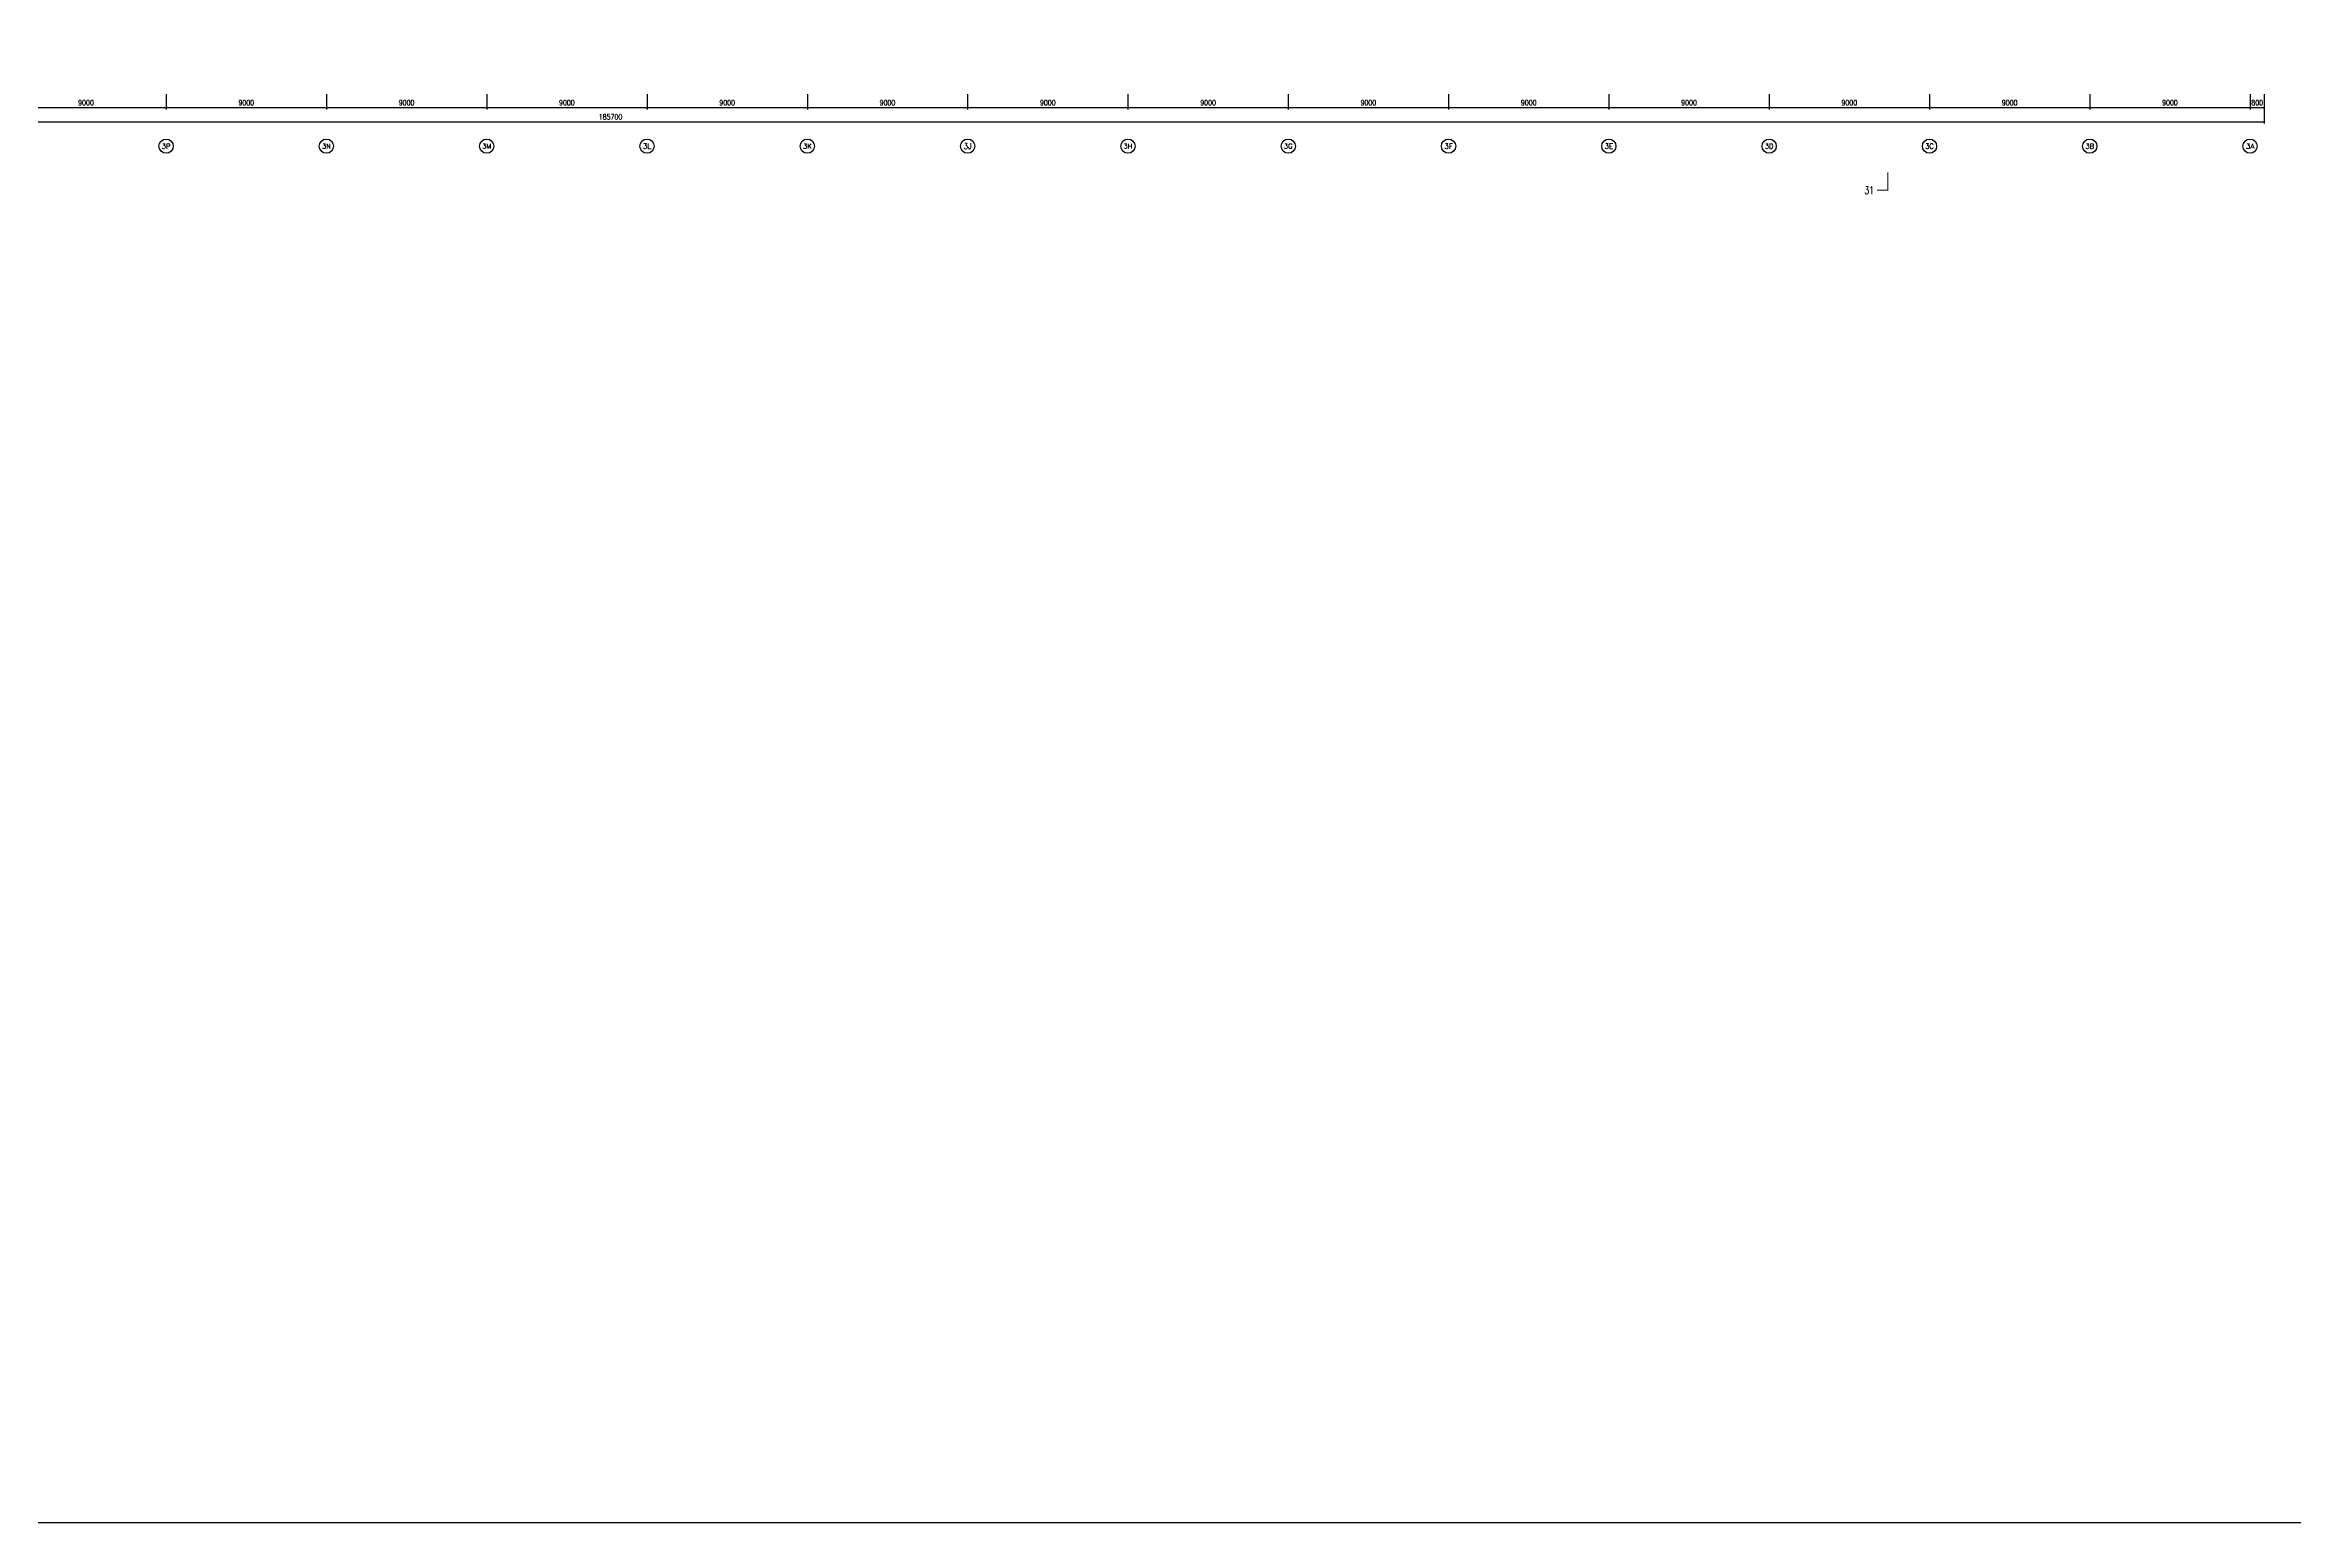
# Model space of a CAD drawing. Extents: x -474411 to 577939, y 0 to 1014176.
# Drawn here: x -252654 to -126332, y 463160 to 546101 of the extents above; entities that cross this region are included whole.
import ezdxf
from ezdxf.enums import TextEntityAlignment as Align

# ---------------------------------------------------------------- set-up
doc = ezdxf.new("R2010")
doc.units = 0
doc.header["$LTSCALE"] = 1000
doc.header["$MEASUREMENT"] = 0
doc.layers.get('Defpoints').update_dxf_attribs({"color": 210})
for name, color, linetype in [('A-AXIS-D', 1, 'Continuous'), ('A-云线（根据审图意见修改）', 4, 'Continuous'), ('DIM_SYMB', 3, 'Continuous'), ('PUB_TEXT', 7, 'Continuous')]:
    doc.layers.add(name, color=color, linetype=linetype)
doc.styles.add('_TCH_AXIS', font='COMPLEX', dxfattribs={"bigfont": 'GBCBIG'})
doc.styles.add('_TCH_DIM_T3', font='SIMPLEX', dxfattribs={"width": 0.705882, "bigfont": 'GBCBIG'})
doc.styles.add('_TCH_LABEL', font='COMPLEX', dxfattribs={"bigfont": 'GBCBIG'})
doc.dimstyles.new('_TCH_ARCH&&100', dxfattribs={"dimtxt": 297.5, "dimasz": 100, "dimexe": 100, "dimexo": 100, "dimgap": 126.25, "dimtad": 1, "dimdec": 0, "dimzin": 0, "dimdsep": 46, "dimtxsty": '_TCH_DIM_T3', "dimblk": 'ARCHTICK', "dimcen": 0.09, "dimclrt": 7, "dimazin": 2, "dimtfac": 1, "dimtdec": 0, "dimtix": 1, "dimtmove": 2, "dimatfit": 3, "dimfxl": 0, "dimtolj": 1, "dimtzin": 0, "dimarcsym": 0})

# ---------------------------------------------------------------- blocks, each defined once
blk = doc.blocks.new('_ArchTick')
at = {"color": 0, "linetype": 'ByBlock', "const_width": 0.4}
blk.add_lwpolyline([(-0.5, -0.5), (0.5, 0.5)], dxfattribs=at)
blk = doc.blocks.new('*D478')
at = {"layer": 'A-AXIS-D', "color": 0, "lineweight": -2}
for p, q in [((-254854, 543350), (-254854, 542492)), ((-245854, 543350), (-245854, 542492)), ((-254854, 542592), (-245854, 542592))]:
    blk.add_line(p, q, dxfattribs=at)
at = {"layer": 'Defpoints', "color": 0}
for p in [(-254854, 543450), (-245854, 543450), (-245854, 542592)]:
    blk.add_point(p, dxfattribs=at)
at = {"layer": 'A-AXIS-D', "color": 0, "lineweight": -2, "xscale": 100, "yscale": 100, "zscale": 100, "rotation": 180}
blk.add_blockref('_ArchTick', (-254854, 542592), dxfattribs=at)
at = {"layer": 'A-AXIS-D', "color": 0, "lineweight": -2, "xscale": 100, "yscale": 100, "zscale": 100}
blk.add_blockref('_ArchTick', (-245854, 542592), dxfattribs=at)
at = {"layer": 'A-AXIS-D', "color": 7, "insert": (-250354, 542867), "char_height": 297.5, "attachment_point": 5, "style": '_TCH_DIM_T3'}
blk.add_mtext('\\A1;9000', dxfattribs=at)
blk = doc.blocks.new('*D479')
at = {"layer": 'A-AXIS-D', "color": 0, "lineweight": -2}
for p, q in [((-245854, 543350), (-245854, 542492)), ((-236854, 543350), (-236854, 542492)), ((-245854, 542592), (-236854, 542592))]:
    blk.add_line(p, q, dxfattribs=at)
at = {"layer": 'Defpoints', "color": 0}
for p in [(-245854, 543450), (-236854, 543450), (-236854, 542592)]:
    blk.add_point(p, dxfattribs=at)
at = {"layer": 'A-AXIS-D', "color": 0, "lineweight": -2, "xscale": 100, "yscale": 100, "zscale": 100, "rotation": 180}
blk.add_blockref('_ArchTick', (-245854, 542592), dxfattribs=at)
at = {"layer": 'A-AXIS-D', "color": 0, "lineweight": -2, "xscale": 100, "yscale": 100, "zscale": 100}
blk.add_blockref('_ArchTick', (-236854, 542592), dxfattribs=at)
at = {"layer": 'A-AXIS-D', "color": 7, "insert": (-241354, 542867), "char_height": 297.5, "attachment_point": 5, "style": '_TCH_DIM_T3'}
blk.add_mtext('\\A1;9000', dxfattribs=at)
blk = doc.blocks.new('*D480')
at = {"layer": 'A-AXIS-D', "color": 0, "lineweight": -2}
for p, q in [((-236854, 543350), (-236854, 542492)), ((-227854, 543350), (-227854, 542492)), ((-236854, 542592), (-227854, 542592))]:
    blk.add_line(p, q, dxfattribs=at)
at = {"layer": 'Defpoints', "color": 0}
for p in [(-236854, 543450), (-227854, 543450), (-227854, 542592)]:
    blk.add_point(p, dxfattribs=at)
at = {"layer": 'A-AXIS-D', "color": 0, "lineweight": -2, "xscale": 100, "yscale": 100, "zscale": 100, "rotation": 180}
blk.add_blockref('_ArchTick', (-236854, 542592), dxfattribs=at)
at = {"layer": 'A-AXIS-D', "color": 0, "lineweight": -2, "xscale": 100, "yscale": 100, "zscale": 100}
blk.add_blockref('_ArchTick', (-227854, 542592), dxfattribs=at)
at = {"layer": 'A-AXIS-D', "color": 7, "insert": (-232354, 542867), "char_height": 297.5, "attachment_point": 5, "style": '_TCH_DIM_T3'}
blk.add_mtext('\\A1;9000', dxfattribs=at)
blk = doc.blocks.new('*D481')
at = {"layer": 'A-AXIS-D', "color": 0, "lineweight": -2}
for p, q in [((-227854, 543350), (-227854, 542492)), ((-218854, 543350), (-218854, 542492)), ((-227854, 542592), (-218854, 542592))]:
    blk.add_line(p, q, dxfattribs=at)
at = {"layer": 'Defpoints', "color": 0}
for p in [(-227854, 543450), (-218854, 543450), (-218854, 542592)]:
    blk.add_point(p, dxfattribs=at)
at = {"layer": 'A-AXIS-D', "color": 0, "lineweight": -2, "xscale": 100, "yscale": 100, "zscale": 100, "rotation": 180}
blk.add_blockref('_ArchTick', (-227854, 542592), dxfattribs=at)
at = {"layer": 'A-AXIS-D', "color": 0, "lineweight": -2, "xscale": 100, "yscale": 100, "zscale": 100}
blk.add_blockref('_ArchTick', (-218854, 542592), dxfattribs=at)
at = {"layer": 'A-AXIS-D', "color": 7, "insert": (-223354, 542867), "char_height": 297.5, "attachment_point": 5, "style": '_TCH_DIM_T3'}
blk.add_mtext('\\A1;9000', dxfattribs=at)
blk = doc.blocks.new('*D482')
at = {"layer": 'A-AXIS-D', "color": 0, "lineweight": -2}
for p, q in [((-218854, 543350), (-218854, 542492)), ((-209854, 543350), (-209854, 542492)), ((-218854, 542592), (-209854, 542592))]:
    blk.add_line(p, q, dxfattribs=at)
at = {"layer": 'Defpoints', "color": 0}
for p in [(-218854, 543450), (-209854, 543450), (-209854, 542592)]:
    blk.add_point(p, dxfattribs=at)
at = {"layer": 'A-AXIS-D', "color": 0, "lineweight": -2, "xscale": 100, "yscale": 100, "zscale": 100, "rotation": 180}
blk.add_blockref('_ArchTick', (-218854, 542592), dxfattribs=at)
at = {"layer": 'A-AXIS-D', "color": 0, "lineweight": -2, "xscale": 100, "yscale": 100, "zscale": 100}
blk.add_blockref('_ArchTick', (-209854, 542592), dxfattribs=at)
at = {"layer": 'A-AXIS-D', "color": 7, "insert": (-214354, 542867), "char_height": 297.5, "attachment_point": 5, "style": '_TCH_DIM_T3'}
blk.add_mtext('\\A1;9000', dxfattribs=at)
blk = doc.blocks.new('*D483')
at = {"layer": 'A-AXIS-D', "color": 0, "lineweight": -2}
for p, q in [((-209854, 543350), (-209854, 542492)), ((-200854, 543350), (-200854, 542492)), ((-209854, 542592), (-200854, 542592))]:
    blk.add_line(p, q, dxfattribs=at)
at = {"layer": 'Defpoints', "color": 0}
for p in [(-209854, 543450), (-200854, 543450), (-200854, 542592)]:
    blk.add_point(p, dxfattribs=at)
at = {"layer": 'A-AXIS-D', "color": 0, "lineweight": -2, "xscale": 100, "yscale": 100, "zscale": 100, "rotation": 180}
blk.add_blockref('_ArchTick', (-209854, 542592), dxfattribs=at)
at = {"layer": 'A-AXIS-D', "color": 0, "lineweight": -2, "xscale": 100, "yscale": 100, "zscale": 100}
blk.add_blockref('_ArchTick', (-200854, 542592), dxfattribs=at)
at = {"layer": 'A-AXIS-D', "color": 7, "insert": (-205354, 542867), "char_height": 297.5, "attachment_point": 5, "style": '_TCH_DIM_T3'}
blk.add_mtext('\\A1;9000', dxfattribs=at)
blk = doc.blocks.new('*D519')
at = {"layer": 'A-AXIS-D', "color": 0, "lineweight": -2}
for p, q in [((-200854, 543350), (-200854, 542492)), ((-191854, 543350), (-191854, 542492)), ((-200854, 542592), (-191854, 542592))]:
    blk.add_line(p, q, dxfattribs=at)
at = {"layer": 'Defpoints', "color": 0}
for p in [(-200854, 543450), (-191854, 543450), (-191854, 542592)]:
    blk.add_point(p, dxfattribs=at)
at = {"layer": 'A-AXIS-D', "color": 0, "lineweight": -2, "xscale": 100, "yscale": 100, "zscale": 100, "rotation": 180}
blk.add_blockref('_ArchTick', (-200854, 542592), dxfattribs=at)
at = {"layer": 'A-AXIS-D', "color": 0, "lineweight": -2, "xscale": 100, "yscale": 100, "zscale": 100}
blk.add_blockref('_ArchTick', (-191854, 542592), dxfattribs=at)
at = {"layer": 'A-AXIS-D', "color": 7, "insert": (-196354, 542867), "char_height": 297.5, "attachment_point": 5, "style": '_TCH_DIM_T3'}
blk.add_mtext('\\A1;9000', dxfattribs=at)
blk = doc.blocks.new('*D520')
at = {"layer": 'A-AXIS-D', "color": 0, "lineweight": -2}
for p, q in [((-191854, 543350), (-191854, 542492)), ((-182854, 543350), (-182854, 542492)), ((-191854, 542592), (-182854, 542592))]:
    blk.add_line(p, q, dxfattribs=at)
at = {"layer": 'Defpoints', "color": 0}
for p in [(-191854, 543450), (-182854, 543450), (-182854, 542592)]:
    blk.add_point(p, dxfattribs=at)
at = {"layer": 'A-AXIS-D', "color": 0, "lineweight": -2, "xscale": 100, "yscale": 100, "zscale": 100, "rotation": 180}
blk.add_blockref('_ArchTick', (-191854, 542592), dxfattribs=at)
at = {"layer": 'A-AXIS-D', "color": 0, "lineweight": -2, "xscale": 100, "yscale": 100, "zscale": 100}
blk.add_blockref('_ArchTick', (-182854, 542592), dxfattribs=at)
at = {"layer": 'A-AXIS-D', "color": 7, "insert": (-187354, 542867), "char_height": 297.5, "attachment_point": 5, "style": '_TCH_DIM_T3'}
blk.add_mtext('\\A1;9000', dxfattribs=at)
blk = doc.blocks.new('*D521')
at = {"layer": 'A-AXIS-D', "color": 0, "lineweight": -2}
for p, q in [((-182854, 543350), (-182854, 542492)), ((-173854, 543350), (-173854, 542492)), ((-182854, 542592), (-173854, 542592))]:
    blk.add_line(p, q, dxfattribs=at)
at = {"layer": 'Defpoints', "color": 0}
for p in [(-182854, 543450), (-173854, 543450), (-173854, 542592)]:
    blk.add_point(p, dxfattribs=at)
at = {"layer": 'A-AXIS-D', "color": 0, "lineweight": -2, "xscale": 100, "yscale": 100, "zscale": 100, "rotation": 180}
blk.add_blockref('_ArchTick', (-182854, 542592), dxfattribs=at)
at = {"layer": 'A-AXIS-D', "color": 0, "lineweight": -2, "xscale": 100, "yscale": 100, "zscale": 100}
blk.add_blockref('_ArchTick', (-173854, 542592), dxfattribs=at)
at = {"layer": 'A-AXIS-D', "color": 7, "insert": (-178354, 542867), "char_height": 297.5, "attachment_point": 5, "style": '_TCH_DIM_T3'}
blk.add_mtext('\\A1;9000', dxfattribs=at)
blk = doc.blocks.new('*D522')
at = {"layer": 'A-AXIS-D', "color": 0, "lineweight": -2}
for p, q in [((-173854, 543350), (-173854, 542492)), ((-164854, 543350), (-164854, 542492)), ((-173854, 542592), (-164854, 542592))]:
    blk.add_line(p, q, dxfattribs=at)
at = {"layer": 'Defpoints', "color": 0}
for p in [(-173854, 543450), (-164854, 543450), (-164854, 542592)]:
    blk.add_point(p, dxfattribs=at)
at = {"layer": 'A-AXIS-D', "color": 0, "lineweight": -2, "xscale": 100, "yscale": 100, "zscale": 100, "rotation": 180}
blk.add_blockref('_ArchTick', (-173854, 542592), dxfattribs=at)
at = {"layer": 'A-AXIS-D', "color": 0, "lineweight": -2, "xscale": 100, "yscale": 100, "zscale": 100}
blk.add_blockref('_ArchTick', (-164854, 542592), dxfattribs=at)
at = {"layer": 'A-AXIS-D', "color": 7, "insert": (-169354, 542867), "char_height": 297.5, "attachment_point": 5, "style": '_TCH_DIM_T3'}
blk.add_mtext('\\A1;9000', dxfattribs=at)
blk = doc.blocks.new('*D523')
at = {"layer": 'A-AXIS-D', "color": 0, "lineweight": -2}
for p, q in [((-164854, 543350), (-164854, 542492)), ((-155854, 543350), (-155854, 542492)), ((-164854, 542592), (-155854, 542592))]:
    blk.add_line(p, q, dxfattribs=at)
at = {"layer": 'Defpoints', "color": 0}
for p in [(-164854, 543450), (-155854, 543450), (-155854, 542592)]:
    blk.add_point(p, dxfattribs=at)
at = {"layer": 'A-AXIS-D', "color": 0, "lineweight": -2, "xscale": 100, "yscale": 100, "zscale": 100, "rotation": 180}
blk.add_blockref('_ArchTick', (-164854, 542592), dxfattribs=at)
at = {"layer": 'A-AXIS-D', "color": 0, "lineweight": -2, "xscale": 100, "yscale": 100, "zscale": 100}
blk.add_blockref('_ArchTick', (-155854, 542592), dxfattribs=at)
at = {"layer": 'A-AXIS-D', "color": 7, "insert": (-160354, 542867), "char_height": 297.5, "attachment_point": 5, "style": '_TCH_DIM_T3'}
blk.add_mtext('\\A1;9000', dxfattribs=at)
blk = doc.blocks.new('*D524')
at = {"layer": 'A-AXIS-D', "color": 0, "lineweight": -2}
for p, q in [((-155854, 543350), (-155854, 542492)), ((-146854, 543350), (-146854, 542492)), ((-155854, 542592), (-146854, 542592))]:
    blk.add_line(p, q, dxfattribs=at)
at = {"layer": 'Defpoints', "color": 0}
for p in [(-155854, 543450), (-146854, 543450), (-146854, 542592)]:
    blk.add_point(p, dxfattribs=at)
at = {"layer": 'A-AXIS-D', "color": 0, "lineweight": -2, "xscale": 100, "yscale": 100, "zscale": 100, "rotation": 180}
blk.add_blockref('_ArchTick', (-155854, 542592), dxfattribs=at)
at = {"layer": 'A-AXIS-D', "color": 0, "lineweight": -2, "xscale": 100, "yscale": 100, "zscale": 100}
blk.add_blockref('_ArchTick', (-146854, 542592), dxfattribs=at)
at = {"layer": 'A-AXIS-D', "color": 7, "insert": (-151354, 542867), "char_height": 297.5, "attachment_point": 5, "style": '_TCH_DIM_T3'}
blk.add_mtext('\\A1;9000', dxfattribs=at)
blk = doc.blocks.new('*D525')
at = {"layer": 'A-AXIS-D', "color": 0, "lineweight": -2}
for p, q in [((-146854, 543350), (-146854, 542492)), ((-137854, 543350), (-137854, 542492)), ((-146854, 542592), (-137854, 542592))]:
    blk.add_line(p, q, dxfattribs=at)
at = {"layer": 'Defpoints', "color": 0}
for p in [(-146854, 543450), (-137854, 543450), (-137854, 542592)]:
    blk.add_point(p, dxfattribs=at)
at = {"layer": 'A-AXIS-D', "color": 0, "lineweight": -2, "xscale": 100, "yscale": 100, "zscale": 100, "rotation": 180}
blk.add_blockref('_ArchTick', (-146854, 542592), dxfattribs=at)
at = {"layer": 'A-AXIS-D', "color": 0, "lineweight": -2, "xscale": 100, "yscale": 100, "zscale": 100}
blk.add_blockref('_ArchTick', (-137854, 542592), dxfattribs=at)
at = {"layer": 'A-AXIS-D', "color": 7, "insert": (-142354, 542867), "char_height": 297.5, "attachment_point": 5, "style": '_TCH_DIM_T3'}
blk.add_mtext('\\A1;9000', dxfattribs=at)
blk = doc.blocks.new('*D526')
at = {"layer": 'A-AXIS-D', "color": 0, "lineweight": -2}
for p, q in [((-137854, 543350), (-137854, 542492)), ((-128854, 543350), (-128854, 542492)), ((-137854, 542592), (-128854, 542592))]:
    blk.add_line(p, q, dxfattribs=at)
at = {"layer": 'Defpoints', "color": 0}
for p in [(-137854, 543450), (-128854, 543450), (-128854, 542592)]:
    blk.add_point(p, dxfattribs=at)
at = {"layer": 'A-AXIS-D', "color": 0, "lineweight": -2, "xscale": 100, "yscale": 100, "zscale": 100, "rotation": 180}
blk.add_blockref('_ArchTick', (-137854, 542592), dxfattribs=at)
at = {"layer": 'A-AXIS-D', "color": 0, "lineweight": -2, "xscale": 100, "yscale": 100, "zscale": 100}
blk.add_blockref('_ArchTick', (-128854, 542592), dxfattribs=at)
at = {"layer": 'A-AXIS-D', "color": 7, "insert": (-133354, 542867), "char_height": 297.5, "attachment_point": 5, "style": '_TCH_DIM_T3'}
blk.add_mtext('\\A1;9000', dxfattribs=at)
blk = doc.blocks.new('*D527')
at = {"layer": 'A-AXIS-D', "color": 0, "lineweight": -2}
for p, q in [((-128854, 543350), (-128854, 542492)), ((-128054, 543350), (-128054, 542492)), ((-128854, 542592), (-128054, 542592))]:
    blk.add_line(p, q, dxfattribs=at)
at = {"layer": 'Defpoints', "color": 0}
for p in [(-128854, 543450), (-128054, 543450), (-128054, 542592)]:
    blk.add_point(p, dxfattribs=at)
at = {"layer": 'A-AXIS-D', "color": 0, "lineweight": -2, "xscale": 100, "yscale": 100, "zscale": 100, "rotation": 180}
blk.add_blockref('_ArchTick', (-128854, 542592), dxfattribs=at)
at = {"layer": 'A-AXIS-D', "color": 0, "lineweight": -2, "xscale": 100, "yscale": 100, "zscale": 100}
blk.add_blockref('_ArchTick', (-128054, 542592), dxfattribs=at)
at = {"layer": 'A-AXIS-D', "color": 7, "insert": (-128454, 542867), "char_height": 297.5, "attachment_point": 5, "style": '_TCH_DIM_T3'}
blk.add_mtext('\\A1;800', dxfattribs=at)
blk = doc.blocks.new('*D693')
at = {"layer": 'A-AXIS-D', "color": 0, "lineweight": -2}
for p, q in [((-313754, 543250), (-313754, 541692)), ((-128054, 543250), (-128054, 541692)), ((-313754, 541792), (-128054, 541792))]:
    blk.add_line(p, q, dxfattribs=at)
at = {"layer": 'Defpoints', "color": 0}
for p in [(-313754, 543350), (-128054, 543350), (-128054, 541792)]:
    blk.add_point(p, dxfattribs=at)
at = {"layer": 'A-AXIS-D', "color": 0, "lineweight": -2, "xscale": 100, "yscale": 100, "zscale": 100, "rotation": 180}
blk.add_blockref('_ArchTick', (-313754, 541792), dxfattribs=at)
at = {"layer": 'A-AXIS-D', "color": 0, "lineweight": -2, "xscale": 100, "yscale": 100, "zscale": 100}
blk.add_blockref('_ArchTick', (-128054, 541792), dxfattribs=at)
at = {"layer": 'A-AXIS-D', "color": 7, "insert": (-220904, 542067), "char_height": 297.5, "attachment_point": 5, "style": '_TCH_DIM_T3'}
blk.add_mtext('\\A1;185700', dxfattribs=at)

msp = doc.modelspace()

# ---------------------------------------------------------------- linework, layer by layer
at = {"layer": 'A-AXIS-D', "color": 8}
for centre in [(-245854.2, 540424), (-236854.2, 540424), (-227854.2, 540424), (-218854.2, 540424), (-209854.2, 540424), (-200854.2, 540424), (-191854.2, 540424), (-182854.2, 540424), (-173854.2, 540424), (-164854.2, 540424), (-155854.2, 540424), (-146854.2, 540424), (-137854.2, 540424), (-128854.2, 540424)]:
    msp.add_circle(centre, 400, dxfattribs=at)
at = {"layer": 'A-云线（根据审图意见修改）', "ltscale": 500}
msp.add_lwpolyline([(-370982.3, 1014176.4), (577938.6, 1014176.4), (577938.6, 463160), (-370982.3, 463160)], close=True, dxfattribs=at)
at = {"layer": 'DIM_SYMB', "color": 8, "const_width": 50}
msp.add_lwpolyline([(-149794.1, 537950), (-149194.1, 537950), (-149194.1, 538950)], dxfattribs=at)

# ---------------------------------------------------------------- texts
at = {"layer": 'PUB_TEXT', "color": 8, "style": '_TCH_AXIS'}
for s, height, p, p2 in [('3P', 282.17, (-246096, 540282.9), (-245612.3, 540282.9)), ('3N', 270.86, (-237099.3, 540288.5), (-236609.1, 540288.5)), ('3M', 260.31, (-228102.1, 540293.8), (-227606.3, 540293.8)), ('3L', 294.28, (-219092.4, 540276.8), (-218616, 540276.8)), ('3K', 270.86, (-210099.3, 540288.5), (-209609.1, 540288.5)), ('3J', 321.14, (-201083.6, 540263.4), (-200624.8, 540263.4)), ('3H', 265.5, (-192100.7, 540291.2), (-191607.7, 540291.2)), ('3G', 276.42, (-183097.7, 540285.8), (-182610.7, 540285.8)), ('3F', 288.12, (-174094.3, 540279.9), (-173614.1, 540279.9)), ('3E', 288.12, (-165094.3, 540279.9), (-164614.1, 540279.9)), ('3D', 282.17, (-156096, 540282.9), (-155612.3, 540282.9)), ('3C', 294.28, (-147092.4, 540276.8), (-146616, 540276.8)), ('3B', 282.17, (-138096, 540282.9), (-137612.3, 540282.9)), ('3A', 276.42, (-129097.7, 540285.8), (-128610.7, 540285.8))]:
    msp.add_text(s, height=height, dxfattribs=at).set_placement(p, p2, align=Align.FIT)
at = {"layer": 'PUB_TEXT', "color": 8, "style": '_TCH_LABEL', "width": 0.705882}
msp.add_text('31', height=425, dxfattribs=at).set_placement((-150494.1, 537737.5))

# ---------------------------------------------------------------- dimensions: what is measured, and where the dimension line sits
at = {"layer": 'A-AXIS-D', "color": 8}
for base, p1, p2, picture, middle in [((-128054.2, 541792.2), (-313754.2, 543350.2), (-128054.2, 543350.2), '*D693', (-220904.2, 542067.2)), ((-245854.2, 542592.2), (-254854.2, 543450.2), (-245854.2, 543450.2), '*D478', (-250354.2, 542867.2)), ((-236854.2, 542592.2), (-245854.2, 543450.2), (-236854.2, 543450.2), '*D479', (-241354.2, 542867.2)), ((-227854.2, 542592.2), (-236854.2, 543450.2), (-227854.2, 543450.2), '*D480', (-232354.2, 542867.2)), ((-218854.2, 542592.2), (-227854.2, 543450.2), (-218854.2, 543450.2), '*D481', (-223354.2, 542867.2)), ((-209854.2, 542592.2), (-218854.2, 543450.2), (-209854.2, 543450.2), '*D482', (-214354.2, 542867.2)), ((-200854.2, 542592.2), (-209854.2, 543450.2), (-200854.2, 543450.2), '*D483', (-205354.2, 542867.2)), ((-191854.2, 542592.2), (-200854.2, 543450.2), (-191854.2, 543450.2), '*D519', (-196354.2, 542867.2)), ((-182854.2, 542592.2), (-191854.2, 543450.2), (-182854.2, 543450.2), '*D520', (-187354.2, 542867.2)), ((-173854.2, 542592.2), (-182854.2, 543450.2), (-173854.2, 543450.2), '*D521', (-178354.2, 542867.2)), ((-164854.2, 542592.2), (-173854.2, 543450.2), (-164854.2, 543450.2), '*D522', (-169354.2, 542867.2)), ((-155854.2, 542592.2), (-164854.2, 543450.2), (-155854.2, 543450.2), '*D523', (-160354.2, 542867.2)), ((-146854.2, 542592.2), (-155854.2, 543450.2), (-146854.2, 543450.2), '*D524', (-151354.2, 542867.2)), ((-137854.2, 542592.2), (-146854.2, 543450.2), (-137854.2, 543450.2), '*D525', (-142354.2, 542867.2)), ((-128854.2, 542592.2), (-137854.2, 543450.2), (-128854.2, 543450.2), '*D526', (-133354.2, 542867.2)), ((-128054.2, 542592.2), (-128854.2, 543450.2), (-128054.2, 543450.2), '*D527', (-128454.2, 542867.2))]:
    dim = msp.add_linear_dim(base=base, p1=p1, p2=p2, angle=0, dimstyle='_TCH_ARCH&&100', override={"dimgap": 0}, dxfattribs=at)
    dim.commit()
    dim.dimension.update_dxf_attribs({"geometry": picture, "text_midpoint": middle, "dimtype": 161})

doc.saveas('drawing.dxf')
